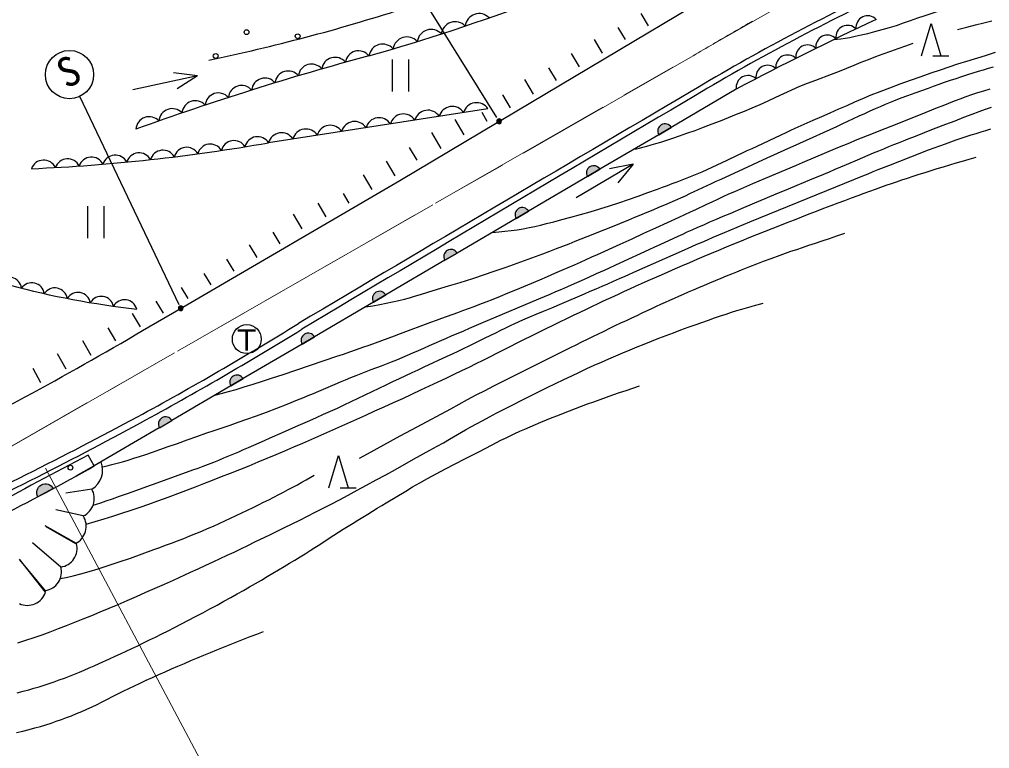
# Model space of a CAD drawing. Units: millimetres, scale not verified. Extents: x 40000 to 680000, y 20000 to 380000.
# Drawn here: x 281741 to 342083, y 262365 to 307717 of the extents above; entities that cross this region are included whole.
import ezdxf
from ezdxf.enums import TextEntityAlignment as Align

# ---------------------------------------------------------------- set-up
doc = ezdxf.new("R2010")
doc.units = ezdxf.units.MM
doc.header["$LTSCALE"] = 1000
doc.linetypes.add('CHAIN', pattern=[18.5, 12, -1.5, 3.5, -1.5])
for name, color, linetype, lineweight in [('M-BGD', 7, 'Continuous', 25), ('M-BMK', 2, 'CHAIN', 13), ('M-STR-HTXT', 7, 'Continuous', 13), ('M-STR-STRC', 7, 'Continuous', 25)]:
    doc.layers.add(name, color=color, linetype=linetype, lineweight=lineweight)
doc.styles.add('ＭＳ ゴシック', font='')
doc.styles.get('ＭＳ ゴシック').set_extended_font_data('MS Gothic')

msp = doc.modelspace()

# ---------------------------------------------------------------- hatches: boundary and pattern name
at = {"layer": 'M-BGD'}
for points in [[(311725, 301377, 0.41421), (311575, 301527, 0.41421), (311425, 301377, 0.41421), (311575, 301227, 0.41421)], [(322281, 300999, 1), (321504, 300543)], [(317844, 298395, 1), (317067, 297940)], [(313406, 295792, 0.41422), (312791, 295952, 0.41422), (312630, 295336)], [(308969, 293188, 1), (308193, 292733)], [(304532, 290584, 1), (303756, 290129)], [(291926, 289752, 1), (291626, 289752, 0.41421), (291776, 289602, 0.41421)], [(300095, 287981, 1), (299319, 287525)], [(295658, 285377, 1), (294882, 284922)], [(291221, 282774, 1), (290445, 282318)], [(282879, 278021, -0.99803), (283849, 278538)]]:
    msp.add_hatch(color=256, dxfattribs=at).paths.add_polyline_path(points)

# ---------------------------------------------------------------- linework, layer by layer
for p, q in [((311704, 301454), (327584, 310912)), ((320867, 307310), (320407, 308088)), ((319435, 306463), (318985, 307223)), ((318003, 305615), (317504, 306459)), ((316571, 304767), (316079, 305600)), ((338552, 305452), (339552, 305452)), ((304933, 305227), (304933, 303227)), ((305933, 305227), (305933, 303227)), ((292820, 304199), (288795, 303333)), ((292820, 304199), (291334, 304404)), ((292820, 304199), (291550, 303401)), ((315139, 303920), (314673, 304708)), ((313707, 303072), (313176, 303970)), ((312275, 302225), (311807, 303016)), ((326330, 303375), (322281, 300999)), ((310885, 302151), (297234, 300045)), ((310844, 301377), (310516, 301930)), ((309412, 300530), (308840, 301495)), ((307980, 299682), (307391, 300676)), ((321504, 300543), (317844, 298395)), ((322281, 300999), (321504, 300543)), ((306474, 298960), (306001, 299758)), ((305116, 297987), (304580, 298892)), ((319908, 298704), (316359, 296619)), ((319908, 298704), (318433, 298432)), ((319908, 298704), (318953, 297548)), ((317844, 298395), (317067, 297940)), ((303684, 297139), (303143, 298053)), ((317067, 297940), (313406, 295792)), ((302252, 296292), (301900, 296887)), ((300820, 295444), (300321, 296286)), ((285984, 296108), (285984, 294108)), ((286984, 296108), (286984, 294108)), ((313406, 295792), (312630, 295336)), ((299326, 294701), (298787, 295612)), ((312630, 295336), (308969, 293188)), ((297956, 293749), (297522, 294483)), ((296524, 292901), (296055, 293693)), ((295092, 292054), (294647, 292807)), ((308193, 292733), (304532, 290584)), ((308969, 293188), (308193, 292733)), ((293660, 291206), (293241, 291914)), ((292228, 290359), (291820, 291049)), ((304532, 290584), (303756, 290129)), ((289400, 288366), (291647, 289677)), ((290232, 290186), (290682, 289442)), ((303756, 290129), (300095, 287981)), ((289272, 288598), (288780, 289430)), ((287729, 287718), (287258, 288533)), ((300095, 287981), (299319, 287525)), ((286196, 286820), (285683, 287729)), ((299319, 287525), (295658, 285377)), ((284645, 285955), (284109, 286927)), ((283084, 285106), (282600, 286006)), ((294882, 284922), (291229, 282779)), ((295658, 285377), (294882, 284922)), ((290436, 282313), (286396, 279942)), ((286396, 279942), (286021, 280617)), ((286819, 280197), (285260, 279308)), ((286240, 278509), (284637, 278261)), ((301694, 278593), (302694, 278593)), ((285714, 276833), (284013, 277215)), ((285287, 275117), (283343, 276215)), ((283389, 276168), (285226, 275119)), ((284317, 273659), (282547, 275162)), ((283362, 272086), (281752, 274156)), ((281752, 274109), (283352, 272187))]:
    msp.add_line(p, q, dxfattribs=at)
for points in [[(332424, 306473), (332606, 306481), (332830, 306506), (333093, 306545), (333390, 306598), (333719, 306665), (334090, 306748), (334508, 306847), (334953, 306959), (335407, 307081), (335854, 307209), (336287, 307347), (336720, 307497), (337159, 307653), (337610, 307812), (338079, 307968), (338570, 308124), (339079, 308283), (339601, 308440), (340128, 308593), (340657, 308738), (341180, 308870), (341702, 308994), (342231, 309113)], [(337852, 305452), (338452, 307452), (339052, 305452)], [(340087, 307095), (340659, 307243), (341200, 307383), (341716, 307513), (342212, 307635)], [(319965, 299640), (320120, 299670), (320303, 299712), (320515, 299765), (320755, 299829), (321024, 299906), (321320, 299993), (321645, 300090), (321999, 300200), (322383, 300325), (322798, 300467), (323259, 300631), (323764, 300816), (324293, 301014), (324826, 301216), (325342, 301417), (325841, 301614), (326336, 301813), (326829, 302015), (327321, 302221), (327813, 302432), (328305, 302653), (328797, 302882), (329287, 303114), (329778, 303340), (330270, 303555), (330766, 303756), (331266, 303947), (332257, 304315), (332738, 304498), (333204, 304682), (333657, 304865), (334105, 305047), (334553, 305226), (335008, 305402), (335468, 305576), (335930, 305747), (336395, 305916), (336863, 306081), (337337, 306245)], [(311149, 294467), (311552, 294499), (311942, 294538), (312324, 294584), (312702, 294638), (313082, 294700), (313448, 294769), (313795, 294843), (314149, 294927), (314534, 295024), (314975, 295137), (315484, 295269), (316047, 295417), (316641, 295578), (317247, 295749), (317844, 295927), (318433, 296114), (319026, 296311), (319624, 296517), (320225, 296729), (320828, 296946), (321434, 297165), (321738, 297276), (322042, 297388), (322348, 297502), (322654, 297618), (322960, 297736), (323268, 297857), (323576, 297982), (323885, 298111), (324196, 298244), (324509, 298382), (324823, 298525), (325139, 298671), (325454, 298819), (325770, 298968), (326397, 299266), (326707, 299412), (327015, 299556), (327320, 299698), (327625, 299841), (329129, 300547), (329422, 300684), (329712, 300818), (329999, 300949), (330560, 301202), (331107, 301447), (331644, 301683), (332175, 301915), (332702, 302145), (333215, 302369), (333710, 302586), (334206, 302800), (334720, 303016), (335270, 303236), (335872, 303467), (336513, 303706), (337171, 303944), (337821, 304175), (338441, 304391), (339020, 304587), (339574, 304770), (340117, 304945), (340667, 305118), (341837, 305480), (342454, 305669)], [(303260, 289838), (303724, 289911), (304155, 289985), (304562, 290062), (304954, 290143), (305342, 290231), (305693, 290319), (306000, 290405), (306312, 290501), (306680, 290616), (307151, 290761), (307742, 290938), (308419, 291139), (309159, 291363), (309940, 291607), (310738, 291869), (311148, 292009), (311577, 292158), (312020, 292315), (312472, 292477), (312930, 292643), (313388, 292811), (313843, 292978), (314290, 293145), (314724, 293307), (315141, 293465), (315543, 293617), (315933, 293768), (316315, 293917), (316690, 294065), (317059, 294212), (317424, 294359), (317788, 294506), (318516, 294801), (319637, 295258), (320017, 295414), (320398, 295570), (320776, 295727), (321150, 295882), (321517, 296036), (321875, 296187), (322222, 296336), (322555, 296480), (322869, 296618), (323164, 296751), (323445, 296879), (323715, 297004), (323981, 297128), (324792, 297511), (325084, 297647), (325393, 297790), (326781, 298427), (328253, 299100), (329298, 299577), (330286, 300025), (332572, 301063), (332918, 301222), (333976, 301710), (334323, 301869), (334663, 302024), (334992, 302171), (335307, 302310), (335603, 302437), (336125, 302654), (336573, 302832), (336998, 302992), (337449, 303155), (338275, 303449), (338597, 303563), (338936, 303682), (339286, 303804), (339644, 303928), (340005, 304050), (340365, 304170), (340719, 304286), (341064, 304395), (341395, 304496), (341712, 304590), (342021, 304678), (342323, 304762)], [(293896, 284343), (294299, 284448), (294739, 284569), (295216, 284708), (295729, 284862), (296276, 285031), (296862, 285218), (297485, 285422), (298143, 285641), (301487, 286767), (301894, 286906), (302302, 287045), (302708, 287185), (303109, 287325), (303503, 287464), (303892, 287603), (304282, 287745), (304672, 287888), (305061, 288032), (305448, 288176), (307329, 288878), (307684, 289008), (308023, 289132), (309001, 289484), (309329, 289603), (309666, 289728), (310017, 289860), (310387, 290002), (310781, 290157), (311204, 290326), (311656, 290510), (312130, 290704), (312618, 290906), (313114, 291112), (313610, 291320), (314101, 291528), (314579, 291730), (315038, 291926), (315470, 292112), (315876, 292288), (316264, 292458), (316638, 292624), (317000, 292786), (317353, 292945), (317702, 293103), (319109, 293744), (319845, 294077), (320585, 294414), (321325, 294752), (322059, 295087), (322779, 295418), (323132, 295581), (323477, 295742), (323818, 295903), (324494, 296221), (324832, 296380), (325173, 296539), (325519, 296698), (325871, 296858), (326231, 297019), (326601, 297181), (326978, 297345), (327362, 297509), (327750, 297674), (328141, 297839), (330078, 298652), (330452, 298810), (332653, 299745), (333017, 299898), (333382, 300050), (333749, 300201), (334116, 300350), (334484, 300499), (334853, 300647), (335222, 300793), (335590, 300939), (335958, 301084), (337779, 301799), (338135, 301942), (338843, 302229), (339195, 302371), (339549, 302511), (339903, 302649), (340260, 302783), (340621, 302913), (340985, 303039), (341355, 303161), (341732, 303280), (342112, 303397)], [(286902, 279887), (287196, 279955), (287500, 280031), (287817, 280114), (288148, 280207), (288497, 280309), (288854, 280419), (289220, 280536), (289605, 280663), (290020, 280804), (290479, 280961), (291000, 281144), (291574, 281349), (292174, 281565), (292772, 281780), (293339, 281980), (293860, 282159), (294845, 282488), (295352, 282660), (295896, 282853), (296486, 283069), (297106, 283299), (297746, 283541), (298397, 283792), (299047, 284049), (299372, 284181), (299701, 284317), (300033, 284456), (300367, 284598), (301371, 285026), (301703, 285167), (302033, 285305), (302360, 285439), (302682, 285568), (303000, 285693), (303315, 285815), (303628, 285935), (304254, 286175), (304569, 286297), (304888, 286422), (305212, 286552), (305542, 286687), (305877, 286827), (306216, 286972), (306559, 287120), (306905, 287272), (307253, 287425), (308311, 287892), (308666, 288047), (309021, 288201), (309378, 288354), (309738, 288508), (310464, 288817), (314049, 290336), (314394, 290482), (314745, 290631), (315103, 290784), (315474, 290944), (315859, 291112), (316261, 291289), (316691, 291481), (317150, 291687), (317629, 291905), (318122, 292129), (319115, 292584), (320905, 293405), (321269, 293571), (321597, 293723), (322721, 294244), (322995, 294369), (323283, 294500), (323592, 294638), (323931, 294788), (324300, 294949), (324689, 295117), (325095, 295291), (325514, 295469), (325940, 295650), (326799, 296013), (328814, 296860), (329573, 297177), (331050, 297792), (331412, 297943), (331771, 298094), (332127, 298245), (332482, 298396), (333182, 298695), (333869, 298989), (334207, 299133), (334540, 299274), (334868, 299412), (335191, 299546), (335508, 299677), (335819, 299803), (336125, 299927), (336426, 300047), (336723, 300166), (337017, 300282), (337309, 300397), (337889, 300625), (338179, 300739), (338765, 300968), (339354, 301196), (339932, 301418), (340483, 301628), (340993, 301820), (341440, 301987), (341834, 302133), (342208, 302268)], [(291906, 289828), (305402, 297701), (311446, 301301)], [(286324, 277502), (286531, 277567), (286803, 277657), (287136, 277769), (287523, 277902), (287961, 278055), (288467, 278232), (289043, 278436), (289664, 278657), (290304, 278886), (292528, 279693), (292853, 279813), (293178, 279934), (293503, 280058), (293826, 280183), (294148, 280311), (294463, 280440), (294772, 280568), (295076, 280697), (295379, 280828), (295683, 280961), (295993, 281098), (296981, 281536), (297340, 281694), (298111, 282031), (298937, 282392), (299363, 282579), (299795, 282769), (300229, 282962), (300663, 283156), (301094, 283350), (301520, 283545), (301945, 283742), (302376, 283944), (302811, 284151), (303247, 284360), (304115, 284778), (304542, 284984), (304962, 285186), (305373, 285383), (305772, 285572), (306160, 285754), (306540, 285931), (306912, 286104), (308341, 286763), (308686, 286924), (309029, 287085), (309370, 287246), (309709, 287409), (310048, 287575), (310385, 287741), (310719, 287906), (311369, 288229), (311683, 288384), (311988, 288533), (312281, 288674), (312562, 288806), (313058, 289030), (313484, 289214), (313891, 289383), (314329, 289564), (314849, 289783), (315469, 290048), (316880, 290650), (317250, 290809), (317618, 290967), (317984, 291125), (318342, 291280), (318699, 291435), (319058, 291593), (319421, 291752), (320148, 292073), (322922, 293301), (323561, 293586), (323882, 293728), (324207, 293871), (324539, 294016), (324881, 294165), (325236, 294316), (325605, 294472), (325986, 294632), (326376, 294794), (326774, 294958), (327176, 295123), (332526, 297313), (334204, 297994), (334522, 298122), (334840, 298250), (335158, 298378), (335480, 298506), (335808, 298635), (337194, 299178), (337553, 299318), (337914, 299458), (338274, 299596), (338631, 299731), (338984, 299862), (339330, 299988), (339667, 300108), (339996, 300221), (340315, 300328), (340629, 300431), (340938, 300530), (341244, 300626), (341549, 300719), (341855, 300811), (342164, 300902)], [(285889, 276317), (286453, 276484), (287006, 276651), (287555, 276822), (288113, 277002), (288688, 277193), (289248, 277383), (289786, 277570), (290351, 277773), (290993, 278010), (291761, 278300), (292688, 278654), (293203, 278852), (293744, 279061), (294303, 279278), (294874, 279502), (295452, 279730), (296029, 279961), (296600, 280192), (297157, 280421), (297707, 280651), (298259, 280886), (298815, 281124), (299372, 281366), (299930, 281610), (300489, 281857), (301049, 282105), (301608, 282355), (302725, 282854), (303287, 283107), (303857, 283364), (304431, 283624), (305007, 283886), (305581, 284149), (306148, 284410), (306707, 284668), (307253, 284922), (307782, 285171), (308292, 285412), (308781, 285646), (309251, 285874), (309705, 286097), (310146, 286316), (310578, 286532), (311849, 287170), (312274, 287382), (312706, 287595), (315357, 288899), (315787, 289109), (316207, 289314), (316616, 289511), (317011, 289701), (317385, 289879), (317738, 290047), (318075, 290207), (318402, 290360), (318723, 290510), (319045, 290659), (319372, 290809), (319711, 290963), (320065, 291123), (320442, 291292), (320838, 291468), (321248, 291650), (321669, 291835), (322100, 292024), (322539, 292216), (322984, 292409), (323434, 292602), (323886, 292796), (324340, 292988), (324793, 293179), (325250, 293369), (325715, 293562), (326185, 293755), (326660, 293949), (327136, 294143), (327614, 294335), (328089, 294526), (328561, 294715), (329028, 294900), (329488, 295081), (329945, 295261), (330404, 295440), (330863, 295618), (331320, 295794), (331773, 295967), (332220, 296137), (332658, 296303), (333086, 296463), (333501, 296618), (333901, 296766), (334282, 296906), (334643, 297037), (334988, 297162), (335321, 297282), (335648, 297397), (335972, 297511), (336298, 297623), (336631, 297735), (336974, 297849), (337332, 297967), (337701, 298086), (338072, 298204), (338447, 298321), (338826, 298438), (339211, 298555), (339602, 298673), (340000, 298791), (340407, 298910), (340822, 299030), (341247, 299152)], [(302893, 280425), (303393, 280699), (304404, 281251), (305429, 281808), (306470, 282371), (308574, 283506), (309095, 283789), (309620, 284074), (310154, 284359), (310701, 284646), (311258, 284931), (311821, 285213), (313612, 286102), (313936, 286264), (316015, 287309), (316368, 287484), (316718, 287658), (317064, 287828), (317409, 287996), (317757, 288166), (318107, 288335), (318457, 288503), (318805, 288670), (319151, 288835), (319492, 288997), (319827, 289156), (320155, 289311), (320474, 289460), (321078, 289742), (321364, 289875), (321644, 290005), (321921, 290132), (322197, 290257), (322476, 290383), (322760, 290510), (323052, 290638), (323355, 290770), (323672, 290907), (324003, 291048), (324344, 291192), (324690, 291337), (325038, 291481), (325383, 291624), (325722, 291763), (326051, 291897), (326365, 292024), (326661, 292143), (327173, 292348), (327609, 292520), (328029, 292682), (328493, 292854), (329063, 293058), (329390, 293173), (329730, 293292), (330084, 293414), (330453, 293540), (330840, 293672), (331246, 293808), (331672, 293951), (332120, 294100), (332591, 294256), (333086, 294420)], [(281646, 268940), (282151, 269102), (282655, 269272), (283159, 269449), (283663, 269634), (284170, 269825), (284680, 270022), (285194, 270225), (285714, 270434), (286239, 270647), (286772, 270864), (287318, 271090), (287880, 271328), (288453, 271575), (289033, 271828), (289615, 272084), (290193, 272342), (290763, 272598), (291320, 272849), (292376, 273328), (292867, 273552), (293337, 273768), (293790, 273978), (294230, 274184), (294661, 274387), (295089, 274591), (295517, 274795), (295949, 275004), (296391, 275218), (297310, 275664), (297773, 275890), (298237, 276117), (298705, 276346), (299176, 276579), (299654, 276817), (300138, 277061), (300632, 277312), (301135, 277572), (301650, 277841), (302188, 278126), (302753, 278429), (303338, 278746), (303933, 279071), (304531, 279399), (305124, 279726), (306260, 280356), (307275, 280918), (307717, 281165), (308117, 281391), (308483, 281601), (309489, 282182), (309825, 282373), (310179, 282570), (310561, 282778), (310980, 283001), (311438, 283240), (311923, 283492), (312431, 283752), (312956, 284019), (313490, 284287), (314028, 284556), (314564, 284820), (315092, 285078), (315606, 285325), (316099, 285559), (316575, 285781), (317041, 285995), (317499, 286203), (317951, 286404), (318397, 286600), (318839, 286791), (319279, 286978), (319719, 287162), (320159, 287344), (320601, 287524), (321050, 287703), (321506, 287882), (321966, 288059), (322426, 288232), (322882, 288402), (323330, 288566), (323768, 288724), (324190, 288874), (324594, 289016), (324976, 289148), (325340, 289272), (325692, 289389), (326032, 289499), (326358, 289602), (326670, 289698), (326967, 289786), (327249, 289867), (327515, 289940), (327763, 290005), (327994, 290061)], [(281612, 265834), (281975, 265927), (282318, 266020), (282646, 266116), (282964, 266214), (283276, 266315), (283587, 266419), (283900, 266527), (284222, 266639), (284544, 266755), (284858, 266874), (285166, 266995), (285470, 267119), (285773, 267247), (286077, 267379), (286384, 267514), (286698, 267654), (287352, 267949), (287692, 268104), (288036, 268262), (288385, 268424), (288739, 268591), (289098, 268762), (289463, 268938), (289835, 269119), (290213, 269305), (290598, 269498), (290991, 269696), (291397, 269904), (291820, 270122), (292255, 270349), (292698, 270581), (293144, 270818), (293591, 271056), (294033, 271294), (294466, 271530), (294887, 271761), (295291, 271985), (295680, 272203), (296062, 272420), (296435, 272635), (296801, 272849), (297161, 273060), (297513, 273270), (297860, 273478), (298202, 273684), (298538, 273888), (298870, 274090), (299195, 274290), (299511, 274487), (299819, 274682), (300121, 274876), (300419, 275067), (301005, 275446), (301298, 275634), (301591, 275821), (301887, 276007), (302187, 276195), (302491, 276384), (302796, 276573), (303101, 276761), (303403, 276947), (303703, 277131), (303997, 277311), (304284, 277486), (304562, 277655), (305766, 278382), (306196, 278638), (306640, 278895), (307128, 279168), (307670, 279463), (308247, 279768), (308844, 280079), (309443, 280387), (310028, 280686), (310312, 280832), (311139, 281259), (311413, 281400), (311690, 281540), (311972, 281679), (312261, 281819), (312559, 281959), (312867, 282100), (313185, 282242), (313509, 282383), (313840, 282525), (314178, 282666), (314521, 282807), (314870, 282949), (315224, 283090), (315584, 283232), (315949, 283373), (316319, 283514), (316694, 283656), (317074, 283797), (317460, 283939), (317852, 284080), (318248, 284221), (318651, 284363), (319058, 284504), (319471, 284646), (319888, 284787), (320311, 284928)], [(300994, 278593), (301594, 280593), (302194, 278593)], [(284282, 272942), (284656, 273014), (285083, 273113), (285561, 273236), (286083, 273383), (286647, 273552), (287265, 273748), (287941, 273972), (288654, 274216), (289384, 274473), (290109, 274738), (290470, 274872), (290837, 275010), (291208, 275151), (291583, 275295), (291958, 275442), (292333, 275591), (292707, 275742), (293078, 275895), (293445, 276049), (293805, 276204), (294163, 276361), (294520, 276523), (294877, 276687), (295232, 276854), (295583, 277022), (295930, 277190), (296271, 277357), (296606, 277523), (296933, 277686), (297252, 277846), (297563, 278004), (297868, 278161), (298168, 278317), (298461, 278472), (298748, 278625), (299028, 278777), (299302, 278927), (299569, 279075), (299828, 279221), (300080, 279365)], [(281568, 263361), (281961, 263454), (282341, 263549), (282706, 263647), (283056, 263746), (283392, 263848), (283718, 263953), (284037, 264062), (284351, 264174), (284663, 264290), (284976, 264412), (285293, 264539), (285617, 264672), (285941, 264812), (286261, 264959), (286579, 265113), (286896, 265272), (287214, 265434), (287535, 265600), (287862, 265768), (288196, 265937), (288538, 266105), (288892, 266273), (289257, 266442), (289632, 266613), (290014, 266787), (290404, 266963), (290800, 267139), (291199, 267316), (291602, 267492), (292005, 267667), (292409, 267839), (292812, 268010), (293214, 268178), (293619, 268345), (294027, 268512), (294436, 268677), (294847, 268842), (295260, 269005), (295674, 269167), (296088, 269327), (296503, 269485), (296919, 269642)]]:
    msp.add_lwpolyline(points, dxfattribs=at)
for points in [[(311725, 301377, 0.41421), (311575, 301527, 0.41421), (311425, 301377, 0.41421), (311575, 301227, 0.41421)], [(322281, 300999, 1), (321504, 300543)], [(317844, 298395, 1), (317067, 297940)], [(313406, 295792, 0.41422), (312791, 295952, 0.41422), (312630, 295336)], [(308969, 293188, 1), (308193, 292733)], [(304532, 290584, 1), (303756, 290129)], [(291926, 289752, 1), (291626, 289752, 0.41421), (291776, 289602, 0.41421)], [(300095, 287981, 1), (299319, 287525)], [(295658, 285377, 1), (294882, 284922)], [(291221, 282774, 1), (290445, 282318)], [(282879, 278021, -0.99803), (283849, 278538)]]:
    msp.add_lwpolyline(points, format="xyb", close=True, dxfattribs=at)
for centre, radius in [((295870, 306923), 150), ((299049, 306668), 150), ((293951, 305442), 150), ((295885, 287832), 900), ((284914, 279837), 150)]:
    msp.add_circle(centre, radius, dxfattribs=at)
for centre, radius, start, end in [((390218, 192698), 129096, 114.82352, 121.10404), ((390053, 192678), 128680, 114.74359, 120.99504), ((269214, 421404), 118734, 281.81476, 287.78996), ((268331, 429485), 128920, 285.82166, 290.70064), ((310334, 307211), 867, 44.16006, 173.75624), ((334503, 307212), 732, 43.65883, 186.8946), ((308843, 306709), 867, 43.46306, 173.05924), ((416510, 133540), 192292, 115.0697, 117.96796), ((333250, 306615), 732, 44.07287, 187.30864), ((305844, 305760), 867, 42.06907, 171.66525), ((307347, 306226), 867, 42.76607, 172.36224), ((332001, 306008), 732, 44.48691, 187.72267), ((304337, 305313), 867, 41.37207, 170.96825), ((330757, 305393), 732, 44.90094, 188.13671), ((349656, 133452), 178087, 105.02758, 109.91729), ((301371, 304530), 826, 38.90302, 172.61906), ((302833, 304936), 826, 38.41405, 172.13008), ((329518, 304769), 732, 45.31498, 188.55075), ((299913, 304112), 826, 39.39199, 173.10803), ((328283, 304136), 732, 45.72902, 188.96478), ((298459, 303681), 826, 39.88096, 173.597), ((327052, 303494), 732, 46.14305, 189.37882), ((295561, 302782), 826, 40.8589, 174.57494), ((297008, 303238), 826, 40.36993, 174.08597), ((294118, 302314), 826, 41.34788, 175.06391), ((3567281, -5215916), 6401792, 120.44391, 120.69791), ((3580587, -5207994), 6401377, 120.58163, 120.83648), ((292678, 301834), 826, 41.83685, 175.55288), ((310178, 301699), 839, 32.59072, 164.94588), ((291244, 301342), 826, 42.32582, 176.04186), ((305628, 300997), 839, 32.59072, 164.94588), ((307145, 301231), 839, 32.59072, 164.94588), ((308661, 301465), 839, 32.59072, 164.94588), ((289813, 300837), 826, 42.81479, 176.53083), ((301078, 300295), 839, 32.59072, 164.94588), ((302595, 300529), 839, 32.59072, 164.94588), ((304111, 300763), 839, 32.59072, 164.94588), ((298044, 299827), 839, 32.59072, 164.94588), ((299561, 300061), 839, 32.59072, 164.94588), ((277660, 410681), 112354, 272.46718, 280.0335), ((293615, 299160), 802, 30.44356, 165.84027), ((295086, 299381), 802, 31.2002, 166.5969), ((296554, 299621), 802, 31.95683, 167.35353), ((289185, 298616), 802, 28.17367, 163.57038), ((290664, 298778), 802, 28.9303, 164.32701), ((292141, 298959), 802, 29.68693, 165.08364), ((283252, 298164), 802, 25.14714, 160.54385), ((284738, 298247), 802, 25.90378, 161.30048), ((286222, 298351), 802, 26.66041, 162.05712), ((287704, 298474), 802, 27.41704, 162.81375), ((295468, 345221), 55899, 246.9449, 263.39737), ((281089, 290909), 785, 6.83431, 143.50797), ((282511, 290552), 785, 8.32998, 145.00365), ((283943, 290232), 785, 9.82566, 146.49933), ((285382, 289950), 785, 11.32134, 147.99501), ((286828, 289706), 785, 12.81702, 149.49069), ((288280, 289499), 785, 14.3127, 150.98636), ((184838, 474439), 217983, 298.56867, 301.61071), ((184838, 474439), 218398, 298.56838, 301.60984), ((187221, 460482), 200161, 295.89898, 300.69621), ((165050, 513629), 261867, 294.85943, 298.27067), ((164136, 513135), 262283, 295.11113, 298.49769), ((517358, -159709), 497397, 117.71639, 118.53726), ((285549, 279689), 1368, 300.35015, 21.77961), ((217922, 401115), 139181, 293.77681, 299.47036), ((285200, 277915), 1198, 295.41552, 29.72959), ((284691, 276197), 1204, 296.34851, 31.855), ((284166, 274811), 1162, 277.47002, 15.25492), ((283174, 273356), 1183, 278.67063, 14.85148), ((282236, 272460), 1187, 245.38698, 341.63314)]:
    msp.add_arc(centre, radius, start, end, dxfattribs=at)
at = {"layer": 'M-BMK'}
for p, q in [((275521, 277894), (340512, 315128)), ((323500, 305371), (279304, 280057))]:
    msp.add_line(p, q, dxfattribs=at)
msp.add_arc((712282, -354695), 766053, 118.78302, 120.4983, dxfattribs=at)
at = {"layer": 'M-STR-HTXT'}
msp.add_line((283367, 279801), (297872, 252516), dxfattribs=at)
at = {"layer": 'M-STR-STRC'}
for p, q in [((311439, 301618), (303404, 314550)), ((291677, 289973), (285503, 302929))]:
    msp.add_line(p, q, dxfattribs=at)
msp.add_circle((284858, 304283), 1500, dxfattribs=at)

# ---------------------------------------------------------------- texts
at = {"layer": 'M-BGD', "style": 'ＭＳ ゴシック'}
msp.add_text('Ｔ', height=1320, dxfattribs=at).set_placement((295881, 287768), align=Align.MIDDLE_CENTER)
at = {"layer": 'M-STR-STRC', "style": 'ＭＳ ゴシック'}
msp.add_text('S', height=1833, rotation=25.418, dxfattribs=at).set_placement((285424, 303157), align=Align.BOTTOM_CENTER)

doc.saveas('drawing.dxf')
